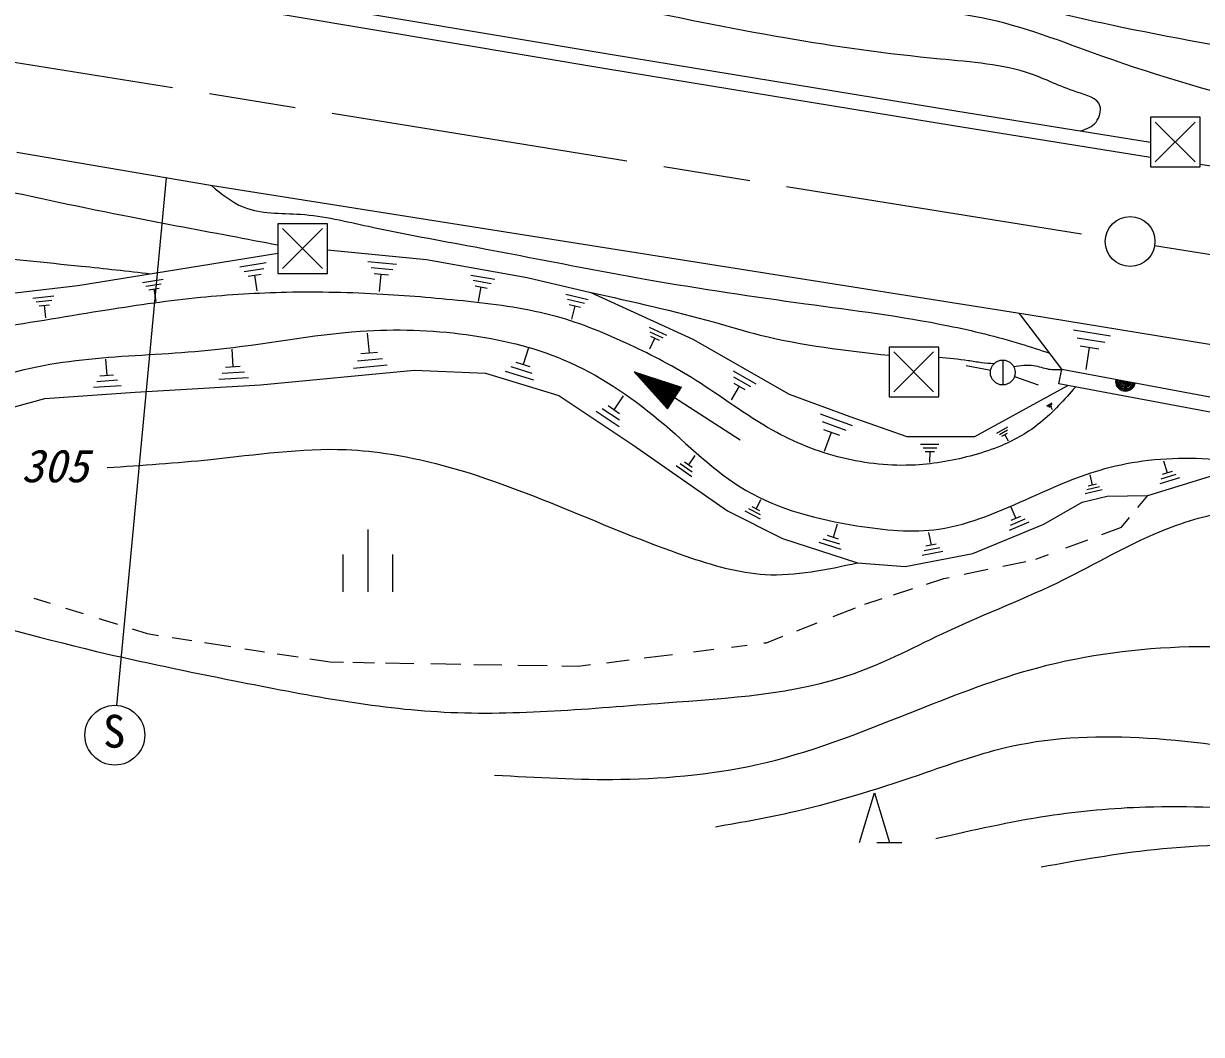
# Model space of a CAD drawing. Units: millimetres, scale not verified. Extents: x 40000 to 680000, y 20000 to 380000.
# Drawn here: x 428688 to 476034, y 260912 to 301536 of the extents above; entities that cross this region are included whole.
import ezdxf
from ezdxf.enums import TextEntityAlignment as Align

# ---------------------------------------------------------------- set-up
doc = ezdxf.new("R2010")
doc.units = ezdxf.units.MM
doc.header["$LTSCALE"] = 1000
doc.linetypes.add('CHAIN', pattern=[18.5, 12, -1.5, 3.5, -1.5])
for name, color, linetype, lineweight in [('M-BGD', 7, 'Continuous', 25), ('M-BMK', 2, 'CHAIN', 13), ('M-BMK-SRVR', 3, 'Continuous', 25), ('M-STR-STRC', 7, 'Continuous', 25)]:
    doc.layers.add(name, color=color, linetype=linetype, lineweight=lineweight)
doc.styles.add('ＭＳ ゴシック', font='')
doc.styles.get('ＭＳ ゴシック').set_extended_font_data('MS Gothic')

msp = doc.modelspace()

# ---------------------------------------------------------------- linework, layer by layer
at = {"layer": 'M-BGD'}
for p, q in [((436812, 302895), (452352, 300295)), ((436161, 302396), (452254, 299703)), ((452352, 300295), (466160, 298030)), ((452254, 299703), (466063, 297438)), ((466160, 298030), (473987, 296772)), ((466063, 297438), (473987, 296164)), ((473987, 297776), (473987, 295776)), ((475987, 297776), (473987, 297776)), ((474177, 297576), (475777, 295976)), ((475777, 297576), (474177, 295976)), ((475987, 295776), (475987, 297776)), ((436207, 295029), (428418, 296358)), ((473987, 295776), (475987, 295776)), ((475987, 295888), (508411, 290766)), ((469149, 289816), (436207, 295029)), ((438910, 293494), (438910, 291494)), ((440910, 293494), (438910, 293494)), ((439100, 293294), (440700, 291694)), ((440700, 293294), (439100, 291694)), ((440910, 291494), (440910, 293494)), ((430872, 291009), (438910, 292308)), ((440910, 292439), (444888, 292055)), ((437385, 291759), (438445, 291929)), ((437555, 291569), (438345, 291699)), ((442525, 291979), (443685, 291869)), ((442655, 291739), (443525, 291659)), ((444888, 292055), (448937, 291330)), ((433475, 291129), (434295, 291259)), ((437715, 291379), (438245, 291469)), ((438085, 290789), (437985, 291429)), ((438910, 291494), (440910, 291494)), ((442775, 291489), (443355, 291439)), ((442995, 290769), (443065, 291469)), ((446665, 291429), (447635, 291259)), ((446755, 291219), (447485, 291089)), ((448937, 291330), (451495, 290733)), ((423137, 290124), (430872, 291009)), ((433605, 290979), (434225, 291079)), ((433725, 290829), (434145, 290899)), ((434015, 290369), (433935, 290869)), ((446835, 290999), (447325, 290909)), ((446975, 290369), (447085, 290959)), ((451495, 290733), (455587, 288858)), ((429065, 290499), (429905, 290599)), ((429195, 290349), (429825, 290419)), ((429315, 290189), (429735, 290239)), ((450485, 290659), (451385, 290449)), ((450555, 290459), (451235, 290299)), ((450625, 290249), (451075, 290139)), ((429585, 289709), (429525, 290219)), ((450725, 289659), (450855, 290199)), ((470419, 287643), (468721, 289883)), ((484896, 287245), (469149, 289816)), ((453835, 289329), (454535, 289009)), ((442505, 289099), (442585, 288289)), ((453865, 289149), (454385, 288909)), ((453865, 288469), (454065, 288889)), ((453885, 288969), (454235, 288809)), ((455587, 288858), (459466, 286641)), ((470895, 289229), (472375, 288989)), ((471035, 288909), (472145, 288729)), ((437055, 288449), (437105, 287739)), ((448985, 288509), (448775, 287829)), ((463477, 288538), (463477, 286538)), ((465477, 288538), (463477, 288538)), ((463667, 288338), (465267, 286738)), ((465267, 288338), (463667, 286738)), ((465477, 286538), (465477, 288538)), ((471165, 288579), (471905, 288459)), ((471395, 287629), (471535, 288519)), ((431985, 288049), (432035, 287389)), ((443115, 288069), (442105, 287969)), ((442915, 288319), (442245, 288259)), ((449055, 287739), (448495, 287919)), ((468050, 288013), (468050, 287013)), ((432305, 287409), (431755, 287369)), ((437565, 287529), (436675, 287479)), ((437395, 287759), (436805, 287719)), ((438212, 287024), (444392, 287605)), ((443305, 287809), (441955, 287679)), ((444392, 287605), (447250, 287489)), ((447250, 287489), (450201, 286583)), ((449205, 287199), (448065, 287549)), ((449135, 287469), (448285, 287739)), ((457487, 284789), (453229, 287539)), ((453229, 287539), (454571, 286056)), ((453229, 287539), (455133, 286925)), ((453264, 287500), (453279, 287523)), ((453299, 287462), (453328, 287507)), ((453334, 287423), (453377, 287491)), ((453368, 287385), (453427, 287475)), ((453403, 287347), (453476, 287459)), ((453438, 287308), (453525, 287443)), ((453473, 287270), (453574, 287427)), ((453507, 287232), (453624, 287412)), ((453542, 287193), (453673, 287396)), ((457215, 287579), (458125, 287059)), ((467565, 287599), (466575, 287779)), ((470308, 287053), (470419, 287643)), ((470419, 287643), (490907, 283809)), ((432615, 286979), (431505, 286909)), ((432465, 287199), (431635, 287139)), ((433170, 286722), (438212, 287024)), ((437725, 287299), (436535, 287229)), ((453577, 287155), (453722, 287380)), ((453612, 287116), (453771, 287364)), ((453646, 287078), (453821, 287348)), ((453681, 287040), (453870, 287332)), ((453716, 287001), (453919, 287316)), ((453750, 286963), (453969, 287301)), ((453785, 286925), (454018, 287285)), ((453820, 286886), (454067, 287269)), ((453855, 286848), (454116, 287253)), ((453889, 286809), (454166, 287237)), ((453924, 286771), (454215, 287221)), ((453959, 286733), (454264, 287205)), ((453994, 286694), (454313, 287189)), ((454028, 286656), (454363, 287174)), ((454063, 286617), (454412, 287158)), ((454098, 286579), (454461, 287142)), ((454133, 286541), (454510, 287126)), ((454167, 286502), (454560, 287110)), ((454202, 286464), (454609, 287094)), ((454237, 286426), (454658, 287078)), ((454271, 286387), (454708, 287062)), ((454306, 286349), (454757, 287047)), ((454341, 286310), (454806, 287031)), ((454376, 286272), (454855, 287015)), ((454410, 286234), (454905, 286999)), ((454445, 286195), (454954, 286983)), ((454480, 286157), (455003, 286967)), ((454515, 286119), (455052, 286951)), ((454549, 286080), (455102, 286935)), ((454571, 286056), (455133, 286925)), ((457145, 286409), (457465, 286959)), ((457225, 287339), (457905, 286949)), ((457235, 287089), (457685, 286829)), ((466926, 284936), (470667, 286986)), ((468525, 287349), (469475, 287019)), ((490797, 283219), (470308, 287053)), ((426316, 285584), (429546, 286467)), ((429546, 286467), (433170, 286722)), ((450201, 286583), (453175, 284608)), ((452785, 286569), (452415, 286019)), ((459466, 286641), (461896, 285746)), ((463477, 286538), (465477, 286538)), ((452645, 285599), (451945, 286059)), ((452645, 285859), (452185, 286169)), ((469815, 286179), (470035, 286299)), ((469865, 286149), (470035, 286239)), ((469915, 286119), (470025, 286179)), ((470045, 286019), (469975, 286149)), ((452635, 285329), (451705, 285949)), ((460715, 285859), (461995, 285389)), ((460785, 285549), (461745, 285199)), ((461896, 285746), (464198, 284936)), ((460845, 285229), (461485, 284999)), ((460885, 284349), (461165, 285119)), ((467805, 285079), (468255, 285329)), ((467915, 285019), (468245, 285209)), ((468015, 284959), (468235, 285079)), ((453175, 284608), (456985, 281959)), ((464198, 284936), (466926, 284936)), ((464745, 284639), (465485, 284639)), ((468275, 284749), (468125, 285019)), ((455675, 284179), (455415, 283799)), ((464845, 284489), (465395, 284489)), ((464935, 284339), (465305, 284339)), ((465115, 283899), (465125, 284339)), ((455555, 283319), (454915, 283769)), ((455565, 283509), (455085, 283839)), ((455565, 283689), (455255, 283909)), ((473882, 282575), (477960, 283830)), ((474505, 283959), (474655, 283479)), ((471545, 283399), (471645, 282989)), ((475155, 283279), (474355, 283039)), ((475005, 283409), (474405, 283229)), ((474855, 283539), (474455, 283419)), ((472045, 282799), (471365, 282639)), ((471935, 282919), (471425, 282799)), ((471815, 283029), (471475, 282949)), ((458315, 282399), (458135, 282029)), ((469700, 281425), (471233, 282296)), ((471233, 282296), (472244, 282540)), ((472244, 282540), (473882, 282575)), ((473480, 282093), (473882, 282575)), ((456985, 281959), (459192, 280844)), ((458315, 281619), (457695, 281939)), ((458305, 281789), (457835, 282029)), ((458285, 281949), (457975, 282109)), ((468375, 282119), (468575, 281649)), ((468765, 281729), (468375, 281569)), ((461395, 281419), (461225, 280889)), ((466842, 280240), (469700, 281425)), ((469095, 281499), (468305, 281169)), ((468935, 281619), (468345, 281369)), ((472034, 281004), (472816, 281298)), ((472816, 281298), (473136, 281681)), ((442526, 281198), (442526, 278698)), ((459192, 280844), (462209, 279864)), ((461505, 280609), (460835, 280819)), ((461445, 280819), (461005, 280959)), ((465065, 281079), (465165, 280569)), ((470586, 280461), (471462, 280790)), ((461555, 280399), (460665, 280679)), ((465645, 280319), (464805, 280159)), ((465515, 280469), (464885, 280349)), ((465375, 280609), (464955, 280529)), ((441526, 280198), (441526, 278698)), ((443526, 278698), (443526, 280198)), ((462209, 279864), (464124, 279717)), ((464124, 279717), (466842, 280240)), ((468049, 279730), (468977, 279924)), ((469379, 280008), (469891, 280201)), ((466492, 279404), (467451, 279605)), ((464982, 279008), (465683, 279235)), ((465683, 279235), (465889, 279278)), ((429102, 278445), (429757, 278241)), ((462503, 278203), (463204, 278431)), ((463657, 278578), (464428, 278828)), ((430373, 278048), (431080, 277827)), ((461228, 277705), (462127, 278057)), ((431716, 277628), (432459, 277395)), ((459775, 277136), (460583, 277452)), ((433053, 277209), (433661, 277019)), ((433661, 277019), (434111, 276950)), ((434668, 276864), (435454, 276742)), ((435963, 276664), (437014, 276501)), ((457146, 276481), (457776, 276560)), ((458445, 276643), (458549, 276656)), ((458549, 276656), (459213, 276916)), ((437582, 276413), (438377, 276291)), ((438877, 276213), (439731, 276081)), ((453637, 276042), (454777, 276185)), ((455611, 276289), (456436, 276392)), ((440195, 276010), (441016, 275883)), ((441016, 275883), (441546, 275874)), ((441926, 275867), (442790, 275852)), ((443243, 275844), (444372, 275825)), ((445065, 275813), (446261, 275792)), ((446789, 275783), (447914, 275764)), ((448560, 275753), (449731, 275733)), ((450330, 275722), (450986, 275711)), ((450986, 275711), (451480, 275773)), ((452114, 275852), (453036, 275967)), ((462289, 268622), (462889, 270622)), ((462889, 270622), (463489, 268622)), ((462989, 268622), (463989, 268622))]:
    msp.add_line(p, q, dxfattribs=at)
msp.add_circle((468050, 287513), 500, dxfattribs=at)
for radius in [400, 400, 350, 300, 250, 200, 150, 100, 50]:
    msp.add_arc((472980, 287164), radius, 169.4017, 349.4017, dxfattribs=at)
for points, knots in [([(471190, 297222), (471418, 297305), (471646, 297389), (471797, 297578), (471941, 297758), (472014, 298034), (471955, 298230), (471859, 298547), (471416, 298657), (471025, 298784), (470305, 299018), (469763, 299309), (469167, 299515), (468067, 299896), (466782, 299988), (465529, 300108), (463386, 300315), (461339, 300604), (459281, 300959), (457068, 301340), (454843, 301796), (452626, 302268), (449998, 302828), (447383, 303410), (444796, 304092), (442794, 304620), (440810, 305208), (438835, 305872), (436716, 306584), (434609, 307385), (432696, 308496), (430643, 309690), (428814, 311243), (426951, 312785), (425098, 314320), (423212, 315845), (421857, 317780), (420959, 319064), (420294, 320529), (419780, 322033), (419339, 323325), (419009, 324647), (418841, 325989), (418717, 326971), (418680, 327964), (418643, 328957)], [0, 0, 0, 0, 1, 1, 1, 2, 2, 2, 3, 3, 3, 4, 4, 4, 5, 5, 5, 6, 6, 6, 7, 7, 7, 8, 8, 8, 9, 9, 9, 10, 10, 10, 11, 11, 11, 12, 12, 12, 13, 13, 13, 14, 14, 14, 15, 15, 15, 15]), ([(424632, 327739), (424471, 326444), (424311, 325150), (424413, 323863), (424510, 322633), (424847, 321410), (425363, 320279), (425951, 318992), (426769, 317825), (427704, 316769), (428851, 315471), (430174, 314341), (431580, 313331), (432995, 312315), (434494, 311421), (436041, 310625), (437710, 309767), (439433, 309022), (441160, 308285), (442660, 307645), (444163, 307010), (445695, 306457), (447470, 305815), (449285, 305283), (451107, 304775), (453455, 304118), (455814, 303501), (458201, 303019), (459940, 302668), (461695, 302390), (463466, 302215), (464716, 302091), (465974, 302019), (467196, 301776), (468845, 301448), (470430, 300808), (472023, 300240), (474352, 299410), (476701, 298733), (479117, 298119), (481265, 297573), (483466, 297077), (485480, 296437), (487473, 295804), (489282, 295030), (491843, 295048), (493016, 295056), (494346, 295229), (494768, 294463), (494903, 294217), (494945, 293874), (494987, 293531)], [0, 0, 0, 0, 1, 1, 1, 2, 2, 2, 3, 3, 3, 4, 4, 4, 5, 5, 5, 6, 6, 6, 7, 7, 7, 8, 8, 8, 9, 9, 9, 10, 10, 10, 11, 11, 11, 12, 12, 12, 13, 13, 13, 14, 14, 14, 15, 15, 15, 16, 16, 16, 17, 17, 17, 17]), ([(463380, 303922), (464668, 303518), (465956, 303113), (467255, 302747), (469096, 302229), (470960, 301787), (472832, 301397), (475267, 300891), (477717, 300474), (480171, 300047), (481790, 299765), (483410, 299479), (485044, 299342), (486602, 299211), (488173, 299216), (489741, 299284), (491692, 299368), (493640, 299550), (495553, 299929), (497157, 300248), (498738, 300705), (500250, 301338), (501693, 301943), (503075, 302708), (504301, 303687), (505586, 304713), (506701, 305973), (507530, 307386), (508343, 308772), (508881, 310306), (509350, 311847), (509664, 312882), (509947, 313921), (510230, 314959)], [0, 0, 0, 0, 1, 1, 1, 2, 2, 2, 3, 3, 3, 4, 4, 4, 5, 5, 5, 6, 6, 6, 7, 7, 7, 8, 8, 8, 9, 9, 9, 10, 10, 10, 11, 11, 11, 11]), ([(470966, 286930), (470524, 286425), (470083, 285921), (469564, 285502), (469091, 285119), (468554, 284808), (467992, 284571), (467631, 284420), (467260, 284299), (466884, 284195), (466118, 283982), (465330, 283838), (464536, 283796), (463548, 283743), (462551, 283846), (461589, 284084), (460613, 284325), (459673, 284705), (458798, 285191), (457720, 285791), (456740, 286551), (455697, 287207), (454852, 287738), (453967, 288201), (453060, 288625), (452101, 289074), (451119, 289481), (450103, 289761), (448953, 290079), (447759, 290235), (446567, 290364), (445422, 290488), (444280, 290586), (443135, 290652), (441845, 290726), (440550, 290758), (439257, 290731), (438102, 290706), (436949, 290635), (435799, 290521), (434546, 290397), (433298, 290221), (432053, 290023), (430551, 289784), (429054, 289511), (427547, 289316), (425879, 289100), (424197, 288978), (422515, 288898), (421277, 288839), (420039, 288802), (418801, 288831), (417067, 288870), (415334, 289037), (413623, 289326), (412091, 289585), (410578, 289941), (409076, 290339), (407701, 290703), (406335, 291100), (404979, 291532), (403494, 292004), (402020, 292518), (400584, 293119), (398936, 293809), (397337, 294615), (395722, 295381), (394421, 295998), (393108, 296590), (391805, 297204), (390511, 297814), (389226, 298446), (387987, 299157), (387055, 299692), (386148, 300271), (385242, 300851)], [0, 0, 0, 0, 1, 1, 1, 2, 2, 2, 3, 3, 3, 4, 4, 4, 5, 5, 5, 6, 6, 6, 7, 7, 7, 8, 8, 8, 9, 9, 9, 10, 10, 10, 11, 11, 11, 12, 12, 12, 13, 13, 13, 14, 14, 14, 15, 15, 15, 16, 16, 16, 17, 17, 17, 18, 18, 18, 19, 19, 19, 20, 20, 20, 21, 21, 21, 22, 22, 22, 23, 23, 23, 24, 24, 24, 25, 25, 25, 25]), ([(379276, 299712), (380415, 299329), (381555, 298946), (382670, 298503), (384223, 297887), (385729, 297155), (387252, 296467), (388679, 295822), (390121, 295215), (391565, 294610), (394339, 293447), (397117, 292290), (399951, 291286), (401498, 290737), (403061, 290234), (404623, 289728), (406574, 289096), (408524, 288459), (410497, 287894), (412404, 287348), (414333, 286868), (416292, 286546), (418071, 286254), (419874, 286091), (421683, 286142), (423187, 286185), (424695, 286375), (426130, 286816), (426742, 287004), (427340, 287237), (427949, 287422), (430644, 288244), (433546, 288137), (436373, 288433), (438342, 288639), (440274, 289041), (442235, 289174), (443645, 289270), (445069, 289228), (446480, 289039), (447822, 288861), (449151, 288550), (450389, 288029), (451781, 287442), (453057, 286588), (454230, 285603), (455393, 284626), (456456, 283520), (457734, 282773), (459058, 281999), (460614, 281610), (462181, 281358), (463291, 281179), (464407, 281068), (465483, 281223), (466760, 281406), (467983, 281963), (469189, 282503), (470167, 282941), (471135, 283368), (472154, 283649), (472726, 283806), (473314, 283917), (473906, 283986), (475181, 284133), (476475, 284080), (477747, 283918), (479546, 283689), (481303, 283242), (483071, 282840), (484034, 282621), (485000, 282415), (485948, 282147), (487658, 281663), (489307, 280977), (491022, 280482), (492406, 280082), (493834, 279805), (495267, 279740), (496502, 279684), (497741, 279785), (498974, 279942), (500487, 280136), (501990, 280417), (503488, 280549), (504534, 280641), (505577, 280661), (506656, 280818), (507594, 280955), (508561, 281196), (509418, 280953), (509999, 280789), (510530, 280402), (511036, 280010), (511954, 279297), (512792, 278563), (513664, 277854), (514987, 276776), (516389, 275753), (517842, 274821), (519810, 273558), (521871, 272463), (523974, 271452), (526385, 270292), (528852, 269245), (531319, 268217), (534015, 267095), (536712, 265997), (539472, 264983), (541689, 264169), (543948, 263408), (546278, 263163), (547907, 262992), (549571, 263073), (551197, 263366), (552372, 263577), (553527, 263899), (554701, 263972), (555703, 264035), (556720, 263917), (557734, 263905), (558770, 263892), (559804, 263990), (560833, 263972), (562527, 263943), (564209, 263601), (565887, 263298), (567101, 263079), (568311, 262880), (569522, 262681)], [0, 0, 0, 0, 1, 1, 1, 2, 2, 2, 3, 3, 3, 4, 4, 4, 5, 5, 5, 6, 6, 6, 7, 7, 7, 8, 8, 8, 9, 9, 9, 10, 10, 10, 11, 11, 11, 12, 12, 12, 13, 13, 13, 14, 14, 14, 15, 15, 15, 16, 16, 16, 17, 17, 17, 18, 18, 18, 19, 19, 19, 20, 20, 20, 21, 21, 21, 22, 22, 22, 23, 23, 23, 24, 24, 24, 25, 25, 25, 26, 26, 26, 27, 27, 27, 28, 28, 28, 29, 29, 29, 30, 30, 30, 31, 31, 31, 32, 32, 32, 33, 33, 33, 34, 34, 34, 35, 35, 35, 36, 36, 36, 37, 37, 37, 38, 38, 38, 39, 39, 39, 40, 40, 40, 41, 41, 41, 42, 42, 42, 43, 43, 43, 43]), ([(412205, 299011), (413155, 298559), (414105, 298106), (415089, 297749), (416570, 297210), (418127, 296886), (419678, 296563), (422058, 296067), (424425, 295574), (426794, 295067), (428750, 294649), (430708, 294220), (432672, 293830), (434114, 293543), (435559, 293277), (437003, 293005), (437639, 292885), (438275, 292764), (438910, 292644)], [0, 0, 0, 0, 1, 1, 1, 2, 2, 2, 3, 3, 3, 4, 4, 4, 5, 5, 5, 6, 6, 6, 6]), ([(413822, 295404), (414951, 295038), (416079, 294671), (417219, 294341), (418503, 293968), (419802, 293642), (421106, 293339), (422935, 292914), (424776, 292536), (426633, 292276), (428085, 292072), (429547, 291941), (431007, 291790), (431942, 291693), (432876, 291589), (433811, 291484)], [0, 0, 0, 0, 1, 1, 1, 2, 2, 2, 3, 3, 3, 4, 4, 4, 5, 5, 5, 5]), ([(436241, 295023), (436646, 294689), (437052, 294355), (437512, 294166), (438209, 293880), (439030, 293928), (439818, 293871), (440760, 293803), (441653, 293585), (442554, 293388), (443973, 293079), (445412, 292825), (446846, 292557), (449175, 292121), (451491, 291649), (453820, 291243), (455913, 290877), (458016, 290564), (460124, 290277), (462043, 290016), (463966, 289776), (465864, 289392), (466840, 289194), (467809, 288959), (468761, 288668), (469152, 288548), (469540, 288419), (469929, 288289)], [0, 0, 0, 0, 1, 1, 1, 2, 2, 2, 3, 3, 3, 4, 4, 4, 5, 5, 5, 6, 6, 6, 7, 7, 7, 8, 8, 8, 9, 9, 9, 9]), ([(451495, 290733), (453158, 290362), (454822, 289991), (456463, 289530), (457075, 289358), (457683, 289174), (458298, 289020), (459992, 288596), (461735, 288400), (463477, 288204)], [0, 0, 0, 0, 1, 1, 1, 2, 2, 2, 3, 3, 3, 3]), ([(465477, 288123), (465873, 288091), (466268, 288060), (466659, 288000), (466836, 287974), (467012, 287941), (467189, 287919), (467360, 287897), (467532, 287885), (467703, 287873)], [0, 0, 0, 0, 1, 1, 1, 2, 2, 2, 3, 3, 3, 3]), ([(468486, 287757), (468757, 287798), (469028, 287838), (469290, 287796), (469488, 287765), (469682, 287687), (469881, 287654), (470069, 287622), (470261, 287629), (470453, 287636)], [0, 0, 0, 0, 1, 1, 1, 2, 2, 2, 3, 3, 3, 3]), ([(396446, 284216), (398098, 284032), (399750, 283848), (401398, 283625), (404004, 283273), (406600, 282825), (409158, 282221), (411565, 281653), (413939, 280946), (416327, 280299), (418980, 279580), (421651, 278933), (424309, 278230), (426748, 277584), (429175, 276891), (431626, 276308), (433462, 275872), (435311, 275498), (437169, 275126), (439961, 274567), (442775, 274013), (445594, 273869), (448533, 273720), (451478, 274015), (454463, 274239), (457054, 274433), (459674, 274572), (462076, 275421), (463365, 275877), (464590, 276538), (465845, 277121), (467391, 277840), (468980, 278441), (470501, 279191), (471784, 279823), (473018, 280561), (474344, 281112), (475246, 281487), (476191, 281776), (477153, 281925), (478271, 282099), (479413, 282084), (480552, 281999), (481792, 281907), (483028, 281732), (484248, 281851), (484817, 281907), (485382, 282027), (485948, 282147)], [0, 0, 0, 0, 1, 1, 1, 2, 2, 2, 3, 3, 3, 4, 4, 4, 5, 5, 5, 6, 6, 6, 7, 7, 7, 8, 8, 8, 9, 9, 9, 10, 10, 10, 11, 11, 11, 12, 12, 12, 13, 13, 13, 14, 14, 14, 15, 15, 15, 16, 16, 16, 16]), ([(432053, 283693), (433440, 283784), (434827, 283876), (436214, 284020), (438027, 284209), (439841, 284487), (441653, 284414), (442864, 284364), (444075, 284158), (445256, 283857), (447056, 283398), (448787, 282721), (450498, 282022), (452089, 281372), (453662, 280704), (455306, 280137), (456348, 279777), (457418, 279458), (458495, 279398), (459727, 279328), (460968, 279596), (462209, 279864)], [0, 0, 0, 0, 1, 1, 1, 2, 2, 2, 3, 3, 3, 4, 4, 4, 5, 5, 5, 6, 6, 6, 7, 7, 7, 7]), ([(447622, 271335), (449312, 271238), (451002, 271141), (452699, 271166), (454663, 271195), (456636, 271387), (458538, 271843), (460624, 272343), (462625, 273160), (464630, 273958), (466218, 274591), (467809, 275211), (469453, 275651), (471430, 276179), (473484, 276447), (475545, 276497), (477968, 276556), (480400, 276314), (482737, 275735), (484547, 275286), (486300, 274635), (488152, 274297), (490139, 273934), (492240, 273932), (494160, 274466), (496360, 275078), (498321, 276394), (500336, 277512), (501244, 278016), (502163, 278480), (503129, 278866), (504166, 279280), (505257, 279605), (506175, 280220), (506477, 280422), (506760, 280656), (507044, 280889)], [0, 0, 0, 0, 1, 1, 1, 2, 2, 2, 3, 3, 3, 4, 4, 4, 5, 5, 5, 6, 6, 6, 7, 7, 7, 8, 8, 8, 9, 9, 9, 10, 10, 10, 11, 11, 11, 12, 12, 12, 12]), ([(456496, 269259), (457578, 269449), (458660, 269640), (459728, 269885), (461507, 270293), (463248, 270853), (464981, 271448), (466105, 271834), (467226, 272235), (468380, 272491), (470163, 272886), (472026, 272936), (473863, 272824), (475872, 272702), (477850, 272386), (479825, 272053), (482219, 271649), (484611, 271219), (486987, 270711), (489844, 270100), (492679, 269378), (495536, 268811), (497840, 268354), (500158, 267998), (502502, 267650), (504890, 267296), (507305, 266950), (509679, 267122), (512215, 267307), (514704, 268083), (517278, 268283), (519227, 268435), (521224, 268257), (523083, 268705), (524338, 269008), (525531, 269596), (526724, 270184)], [0, 0, 0, 0, 1, 1, 1, 2, 2, 2, 3, 3, 3, 4, 4, 4, 5, 5, 5, 6, 6, 6, 7, 7, 7, 8, 8, 8, 9, 9, 9, 10, 10, 10, 11, 11, 11, 12, 12, 12, 12]), ([(465354, 268786), (466846, 269127), (468338, 269467), (469849, 269698), (471153, 269898), (472472, 270016), (473791, 270057), (475540, 270111), (477290, 270031), (479036, 269894), (481003, 269739), (482965, 269511), (484899, 269145), (487526, 268647), (490101, 267894), (492685, 267190), (495243, 266493), (497810, 265843), (500372, 265171), (504457, 264098), (508528, 262968), (512521, 261563), (515511, 260510), (518458, 259303), (521536, 258594), (525500, 257682), (529682, 257598), (533740, 257935), (536203, 258139), (538620, 258499), (541106, 258814), (542876, 259039), (544680, 259242), (546273, 259914), (548036, 260657), (549540, 261976), (551044, 263294)], [0, 0, 0, 0, 1, 1, 1, 2, 2, 2, 3, 3, 3, 4, 4, 4, 5, 5, 5, 6, 6, 6, 7, 7, 7, 8, 8, 8, 9, 9, 9, 10, 10, 10, 11, 11, 11, 12, 12, 12, 12]), ([(469587, 267648), (471095, 267916), (472604, 268185), (474129, 268347), (476030, 268549), (477956, 268585), (479859, 268417), (482170, 268212), (484447, 267704), (486707, 267159), (489007, 266603), (491290, 266008), (493555, 265342), (495555, 264753), (497540, 264109), (499495, 263385), (500927, 262855), (502342, 262281), (503757, 261708)], [0, 0, 0, 0, 1, 1, 1, 2, 2, 2, 3, 3, 3, 4, 4, 4, 5, 5, 5, 6, 6, 6, 6])]:
    msp.add_open_spline(points, degree=3, knots=knots, dxfattribs=at)
at = {"layer": 'M-BMK'}
for p, q in [((386297, 306742), (472178, 292932)), ((474153, 292614), (570912, 277055))]:
    msp.add_line(p, q, dxfattribs=at)
at = {"layer": 'M-BMK-SRVR'}
msp.add_circle((473166, 292777), 1000, dxfattribs=at)
at = {"layer": 'M-STR-STRC'}
msp.add_line((432444, 274135), (434431, 295332), dxfattribs=at)
msp.add_circle((432357, 272938), 1200, dxfattribs=at)

# ---------------------------------------------------------------- texts
at = {"layer": 'M-BGD', "style": 'ＭＳ ゴシック', "oblique": 15}
msp.add_text('305', height=1320, dxfattribs=at).set_placement((428600, 282705), align=Align.BOTTOM_LEFT)
at = {"layer": 'M-STR-STRC', "style": 'ＭＳ ゴシック'}
msp.add_text('S', height=1320, dxfattribs=at).set_placement((431884, 272040), align=Align.BOTTOM_LEFT)

doc.saveas('drawing.dxf')
